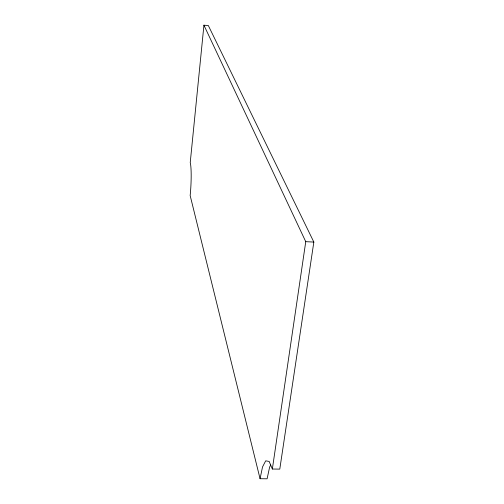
<?xml version="1.0" encoding="UTF-8"?>
<svg xmlns="http://www.w3.org/2000/svg" width="504" height="504" viewBox="0 0 504 504"><rect width="100%" height="100%" fill="white"/><g stroke="black" fill="none" stroke-linecap="round" stroke-linejoin="round"><path stroke-width="0.76" d="M260.058 478.718L262.527 466.956L265.702 460.826L269.149 461.444L272.355 469.022L279.783 469.123L313.841 242.065L208.335 25.553L203.931 25.2L190.228 162.609A25.194 2.93 -86.8 0 1 190.159 195.546L260.058 478.718L267.101 478.8L269.634 467.05L270.717 465.009M272.355 469.022L305.752 241.674L203.931 25.2M305.752 241.674L313.841 242.065"/></g></svg>
